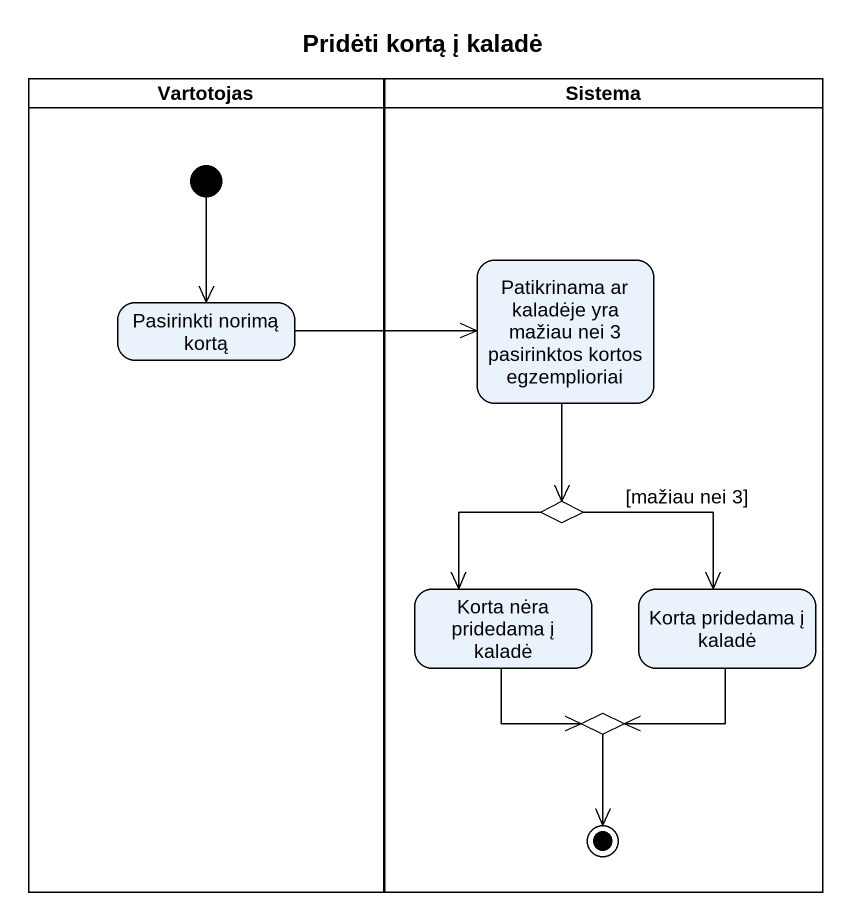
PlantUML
@startuml
title Pridėti kortą į kaladė
hide empty description
state Vartotojas <<partition>> {
  state "Pasirinkti norimą kortą" as Pasirinkti_norimą_kortą
  [*] --> Pasirinkti_norimą_kortą
}
state Sistema <<partition>> {
  state "Patikrinama ar kaladėje yra mažiau nei 3 pasirinktos kortos egzemplioriai" as Patikrinama_ar_kaladėje_yra
  state choice1 <<choice>>
  state "Korta nėra pridedama į kaladė" as Korta_nėra_pridedama_į
  state "Korta pridedama į kaladė" as Korta_pridedama_į_kaladė
  state choice2 <<choice>>
  choice2 --> [*]
}
Patikrinama_ar_kaladėje_yra --> choice1
Pasirinkti_norimą_kortą -right-> Patikrinama_ar_kaladėje_yra
choice1 --> Korta_nėra_pridedama_į
choice1 --> Korta_pridedama_į_kaladė : [mažiau nei 3]
Korta_nėra_pridedama_į --> choice2
Korta_pridedama_į_kaladė --> choice2
@enduml
